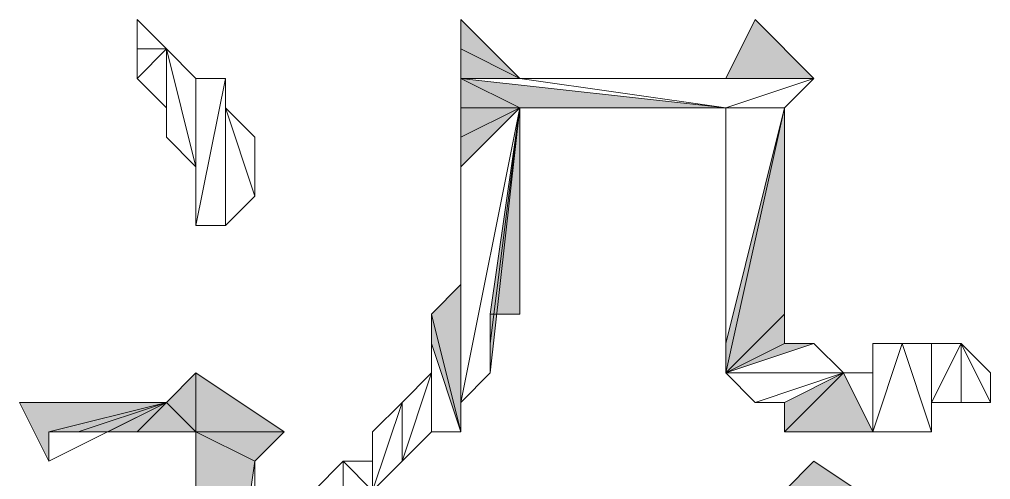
# Model space of a CAD drawing. Header units: inches. Extents: x -244 to 17, y 0 to 370.
# Drawn here: x -16.753 to -14.658, y 53.375 to 54.367 of the extents above; entities that cross this region are included whole.
import ezdxf

# ---------------------------------------------------------------- set-up
doc = ezdxf.new("R2010")
doc.units = ezdxf.units.IN
doc.header["$MEASUREMENT"] = 0
doc.layers.add('图层 1', color=7, linetype='Continuous')

# ---------------------------------------------------------------- blocks, each defined once
blk = doc.blocks.new('block 2')
at = {"layer": '图层 1', "true_color": 0xffffff}
h = blk.add_hatch(color=7, dxfattribs=at)
h.dxf.hatch_style = 2
h.paths.add_polyline_path([(73.66, 37.0841), (73.533, 37.338), (73.66, 37.4014)])
h.paths.add_polyline_path([(73.5966, 37.338), (73.66, 37.0841), (73.533, 37.338)])
h = blk.add_hatch(color=7, dxfattribs=at)
h.dxf.hatch_style = 2
h.paths.add_polyline_path([(73.66, 37.0841), (73.5966, 37.2746), (73.5966, 37.338)])
h.paths.add_polyline_path([(73.5966, 37.2112), (73.66, 37.0841), (73.5966, 37.2746)])
h = blk.add_hatch(color=7, dxfattribs=at)
h.dxf.hatch_style = 2
h.paths.add_polyline_path([(73.5966, 37.0207), (73.7235, 37.0207), (73.5966, 36.8302)])
h.paths.add_polyline_path([(73.66, 37.0841), (73.5966, 37.0207), (73.7235, 37.0207)])
h.paths.add_polyline_path([(73.5966, 37.1475), (73.66, 37.0841), (73.5966, 37.0207)])
h.paths.add_polyline_path([(73.5966, 37.2112), (73.5966, 37.1475), (73.66, 37.0841)])
h = blk.add_hatch(color=7, dxfattribs=at)
h.dxf.hatch_style = 2
h.paths.add_polyline_path([(73.5966, 37.0207), (73.533, 36.8936), (73.5966, 36.8302)])
h.paths.add_polyline_path([(72.644, 37.0207), (73.5966, 37.0207), (73.533, 36.8936)])
h = blk.add_hatch(color=7, dxfattribs=at)
h.dxf.hatch_style = 2
h.paths.add_polyline_path([(73.5966, 36.4491), (73.8505, 36.5125), (73.7871, 36.5125)])
h.paths.add_polyline_path([(73.9141, 36.4491), (73.5966, 36.4491), (73.8505, 36.5125)])
h = blk.add_hatch(color=7, dxfattribs=at)
h.dxf.hatch_style = 2
h.paths.add_polyline_path([(73.4695, 35.7505), (73.4061, 36.3854), (73.4061, 36.4491)])
h.paths.add_polyline_path([(73.4061, 35.4966), (73.4695, 35.7505), (73.4061, 36.3854)])
h.paths.add_polyline_path([(73.533, 35.6871), (73.4061, 35.4966), (73.4695, 35.7505)])
h = blk.add_hatch(color=7, dxfattribs=at)
h.dxf.hatch_style = 2
h.paths.add_polyline_path([(74.2951, 36.322), (74.2315, 36.4491), (74.2951, 36.4491)])
h.paths.add_polyline_path([(74.1681, 36.4491), (74.2951, 36.322), (74.2315, 36.4491)])
h = blk.add_hatch(color=7, dxfattribs=at)
h.dxf.hatch_style = 2
h.paths.add_polyline_path([(74.2951, 36.322), (74.3585, 36.4491), (74.2951, 35.8776)])
h.paths.add_polyline_path([(74.2951, 36.4491), (74.2951, 36.322), (74.3585, 36.4491)])
h = blk.add_hatch(color=7, dxfattribs=at)
h.dxf.hatch_style = 2
h.paths.add_polyline_path([(74.3585, 36.322), (74.422, 36.4491), (74.4856, 36.4491)])
h.paths.add_polyline_path([(74.3585, 36.4491), (74.3585, 36.322), (74.422, 36.4491)])
h = blk.add_hatch(color=7, dxfattribs=at)
h.dxf.hatch_style = 2
h.paths.add_polyline_path([(74.2951, 36.322), (73.7871, 36.3854), (73.7235, 36.3854)])
h.paths.add_polyline_path([(73.8505, 36.3854), (74.2951, 36.322), (73.7871, 36.3854)])
h = blk.add_hatch(color=7, dxfattribs=at)
h.dxf.hatch_style = 2
h.paths.add_polyline_path([(74.2951, 36.322), (73.8505, 36.322), (73.8505, 36.3854)])
h = blk.add_hatch(color=7, dxfattribs=at)
h.dxf.hatch_style = 2
h.paths.add_polyline_path([(73.7235, 35.8776), (73.7871, 35.7505), (73.7871, 35.6871)])
h.paths.add_polyline_path([(73.8505, 35.7505), (73.7235, 35.8776), (73.7871, 35.7505)])
h.paths.add_polyline_path([(74.2951, 35.7505), (73.8505, 35.7505), (73.7235, 35.8776)])
h = blk.add_hatch(color=7, dxfattribs=at)
h.dxf.hatch_style = 2
h.paths.add_polyline_path([(73.7871, 35.8776), (73.7235, 35.8776), (74.2951, 35.7505)])
h = blk.add_hatch(color=7, dxfattribs=at)
h.dxf.hatch_style = 2
h.paths.add_polyline_path([(74.4856, 35.8139), (74.3585, 35.6871), (74.3585, 35.8776)])
h = blk.add_hatch(color=7, dxfattribs=at)
h.dxf.hatch_style = 2
h.paths.add_polyline_path([(73.5966, 35.7505), (73.7235, 35.6237), (73.5966, 35.56)])
h.paths.add_polyline_path([(73.66, 35.7505), (73.5966, 35.7505), (73.7235, 35.6237)])
at = {"layer": '图层 1', "lineweight": 0}
for points in [[(73.66, 37.0841), (73.533, 37.338), (73.66, 37.4014), (73.66, 37.0841)], [(73.5966, 37.338), (73.66, 37.0841), (73.533, 37.338), (73.5966, 37.338)], [(73.66, 37.0841), (73.5966, 37.2746), (73.5966, 37.338), (73.66, 37.0841)], [(73.5966, 37.2112), (73.66, 37.0841), (73.5966, 37.2746), (73.5966, 37.2112)], [(73.5966, 37.2112), (73.5966, 37.1475), (73.66, 37.0841), (73.5966, 37.2112)], [(73.5966, 37.1475), (73.66, 37.0841), (73.5966, 37.0207), (73.5966, 37.1475)], [(74.2951, 37.0841), (74.422, 37.0841), (74.3585, 37.1475), (74.2951, 37.0841)], [(74.422, 37.0841), (74.3585, 37.1475), (74.422, 37.1475), (74.422, 37.0841)], [(74.4856, 37.1475), (74.422, 37.1475), (74.422, 37.0841), (74.4856, 37.1475)], [(74.4856, 37.1475), (74.4856, 37.1475)], [(73.66, 37.0841), (73.5966, 37.0207), (73.7235, 37.0207), (73.66, 37.0841)], [(74.1681, 37.0207), (74.422, 37.0841), (74.2315, 37.0841), (74.1681, 37.0207)], [(74.3585, 37.0207), (74.1681, 37.0207), (74.422, 37.0841), (74.3585, 37.0207)], [(74.2315, 37.0841), (74.422, 37.0841), (74.2951, 37.0841), (74.2315, 37.0841)], [(72.644, 36.8936), (73.533, 36.8936), (72.644, 37.0207), (72.644, 36.8936)], [(72.644, 37.0207), (73.5966, 37.0207), (73.533, 36.8936), (72.644, 37.0207)], [(73.5966, 37.0207), (73.533, 36.8936), (73.5966, 36.8302), (73.5966, 37.0207)], [(73.5966, 37.0207), (73.7235, 37.0207), (73.5966, 36.8302), (73.5966, 37.0207)], [(74.041, 37.0207), (74.3585, 36.9569), (74.041, 36.9569), (74.041, 37.0207)], [(74.3585, 37.0207), (74.041, 37.0207), (74.3585, 36.9569), (74.3585, 37.0207)], [(74.1046, 37.0207), (74.041, 37.0207), (74.3585, 37.0207), (74.1046, 37.0207)], [(74.1046, 37.0207), (74.3585, 37.0207), (74.1681, 37.0207), (74.1046, 37.0207)], [(74.041, 36.9569), (74.2951, 36.9569), (74.1046, 36.8936), (74.041, 36.9569)], [(74.3585, 36.9569), (74.041, 36.9569), (74.2951, 36.9569), (74.3585, 36.9569)], [(74.2951, 36.9569), (74.1046, 36.8936), (74.2315, 36.8936), (74.2951, 36.9569)], [(74.1046, 36.8936), (74.2315, 36.8936), (74.1681, 36.8936), (74.1046, 36.8936)], [(73.4695, 36.7664), (73.4061, 36.703), (73.533, 36.703), (73.4695, 36.7664)], [(73.4061, 36.703), (73.533, 36.703), (73.4695, 36.6396), (73.4061, 36.703)], [(73.533, 36.703), (73.533, 36.6396), (73.4695, 36.6396), (73.533, 36.703)], [(73.4695, 36.6396), (73.66, 36.5759), (73.533, 36.5759), (73.4695, 36.6396)], [(73.5966, 36.6396), (73.4695, 36.6396), (73.66, 36.5759), (73.5966, 36.6396)], [(73.533, 36.6396), (73.5966, 36.6396), (73.4695, 36.6396), (73.533, 36.6396)], [(73.533, 36.5759), (73.7235, 36.5125), (73.5966, 36.5125), (73.533, 36.5759)], [(73.66, 36.5759), (73.533, 36.5759), (73.7235, 36.5125), (73.66, 36.5759)], [(73.5966, 36.4491), (73.8505, 36.5125), (73.7871, 36.5125), (73.5966, 36.4491)], [(73.9141, 36.4491), (73.5966, 36.4491), (73.8505, 36.5125), (73.9141, 36.4491)], [(73.5966, 36.5125), (73.7871, 36.5125), (73.5966, 36.4491), (73.5966, 36.5125)], [(73.7235, 36.5125), (73.5966, 36.5125), (73.7871, 36.5125), (73.7235, 36.5125)], [(73.66, 36.4491), (73.9141, 36.4491), (73.5966, 36.4491), (73.66, 36.4491)], [(73.66, 36.4491), (73.7235, 36.3854), (74.2951, 36.322), (73.66, 36.4491)], [(74.1681, 36.4491), (73.66, 36.4491), (74.2951, 36.322), (74.1681, 36.4491)], [(74.1046, 36.4491), (74.1681, 36.4491), (73.66, 36.4491), (74.1046, 36.4491)], [(73.66, 36.4491), (74.041, 36.4491), (73.9776, 36.4491), (73.66, 36.4491)], [(74.1046, 36.4491), (73.66, 36.4491), (74.041, 36.4491), (74.1046, 36.4491)], [(73.9776, 36.4491), (73.66, 36.4491), (73.9141, 36.4491), (73.9776, 36.4491)], [(74.1681, 36.4491), (74.2951, 36.322), (74.2315, 36.4491), (74.1681, 36.4491)], [(74.2951, 36.322), (74.2315, 36.4491), (74.2951, 36.4491), (74.2951, 36.322)], [(74.2951, 36.322), (74.3585, 36.4491), (74.2951, 35.8776), (74.2951, 36.322)], [(74.2951, 36.4491), (74.2951, 36.322), (74.3585, 36.4491), (74.2951, 36.4491)], [(74.2951, 35.8776), (74.3585, 36.322), (74.3585, 36.4491), (74.2951, 35.8776)], [(74.3585, 36.322), (74.422, 36.4491), (74.4856, 36.4491), (74.3585, 36.322)], [(74.3585, 36.4491), (74.3585, 36.322), (74.422, 36.4491), (74.3585, 36.4491)], [(74.2951, 36.322), (73.7871, 36.3854), (73.7235, 36.3854), (74.2951, 36.322)], [(73.8505, 36.3854), (74.2951, 36.322), (73.7871, 36.3854), (73.8505, 36.3854)], [(74.2951, 36.322), (73.8505, 36.322), (73.8505, 36.3854), (74.2951, 36.322)], [(73.9141, 36.322), (74.2951, 36.322), (73.8505, 36.322), (73.9141, 36.322)], [(74.2951, 36.322), (73.9776, 36.322), (73.9141, 36.322), (74.2951, 36.322)], [(74.041, 36.322), (74.2951, 36.322), (73.9776, 36.322), (74.041, 36.322)], [(74.041, 36.322), (74.1046, 36.322), (74.2951, 36.322), (74.041, 36.322)], [(74.1046, 36.322), (74.1681, 36.322), (74.2951, 36.322), (74.1046, 36.322)], [(74.1681, 36.322), (74.2951, 36.322), (74.2315, 36.322), (74.1681, 36.322)], [(74.3585, 35.6871), (74.2951, 35.8776), (74.3585, 36.322), (74.3585, 35.6871)], [(74.3585, 35.6871), (74.3585, 35.8776), (74.3585, 36.322), (74.3585, 35.6871)], [(73.66, 35.8139), (73.7235, 35.6237), (73.7235, 35.8776), (73.66, 35.8139)], [(73.7235, 35.8776), (73.7871, 35.7505), (73.7871, 35.6871), (73.7235, 35.8776)], [(73.8505, 35.7505), (73.7235, 35.8776), (73.7871, 35.7505), (73.8505, 35.7505)], [(74.2951, 35.7505), (73.8505, 35.7505), (73.7235, 35.8776), (74.2951, 35.7505)], [(73.7871, 35.6871), (73.7235, 35.8776), (73.7235, 35.6237), (73.7871, 35.6871)], [(73.7871, 35.8776), (73.7235, 35.8776), (74.2951, 35.7505), (73.7871, 35.8776)], [(74.2951, 35.8776), (73.7871, 35.8776), (74.2951, 35.7505), (74.2951, 35.8776)], [(74.2951, 35.7505), (74.3585, 35.6871), (74.2951, 35.8776), (74.2951, 35.7505)], [(74.4856, 35.8139), (74.3585, 35.6871), (74.3585, 35.8776), (74.4856, 35.8139)], [(73.66, 35.7505), (73.7235, 35.6237), (73.66, 35.8139), (73.66, 35.7505)], [(73.533, 35.6871), (73.4061, 35.4966), (73.4695, 35.7505), (73.533, 35.6871)], [(73.5966, 35.7505), (73.7235, 35.6237), (73.5966, 35.56), (73.5966, 35.7505)], [(73.66, 35.7505), (73.5966, 35.7505), (73.7235, 35.6237), (73.66, 35.7505)], [(73.7235, 35.6237), (73.7235, 35.56), (73.5966, 35.56), (73.7235, 35.6237)], [(73.5966, 35.56), (73.7871, 35.4966), (73.5966, 35.4332), (73.5966, 35.56)], [(73.7871, 35.56), (73.5966, 35.56), (73.7871, 35.4966), (73.7871, 35.56)], [(73.7235, 35.56), (73.5966, 35.56), (73.7871, 35.56), (73.7235, 35.56)], [(73.7871, 35.4966), (73.5966, 35.4332), (73.7871, 35.4332), (73.7871, 35.4966)], [(73.5966, 35.4332), (73.7871, 35.4332), (73.66, 35.4332), (73.5966, 35.4332)], [(73.66, 35.4332), (73.7871, 35.3694), (73.66, 35.3694), (73.66, 35.4332)], [(73.7871, 35.4332), (73.66, 35.4332), (73.7871, 35.3694), (73.7871, 35.4332)], [(73.66, 35.3061), (73.7235, 35.3061), (73.7871, 35.3694), (73.66, 35.3061)], [(73.66, 35.3694), (73.7871, 35.3694), (73.66, 35.3061), (73.66, 35.3694)], [(73.66, 35.3061), (73.66, 35.3061)]]:
    blk.add_lwpolyline(points, dxfattribs=at)
at = {"layer": '图层 1', "color": 7, "lineweight": 20, "true_color": 0xffffff}
for points in [[(73.66, 37.0841), (73.533, 37.338), (73.66, 37.4014), (73.66, 37.0841)], [(73.5966, 37.338), (73.66, 37.0841), (73.533, 37.338), (73.5966, 37.338)], [(73.66, 37.0841), (73.5966, 37.2746), (73.5966, 37.338), (73.66, 37.0841)], [(73.5966, 37.2112), (73.66, 37.0841), (73.5966, 37.2746), (73.5966, 37.2112)], [(73.5966, 37.2112), (73.5966, 37.1475), (73.66, 37.0841), (73.5966, 37.2112)], [(73.5966, 37.1475), (73.66, 37.0841), (73.5966, 37.0207), (73.5966, 37.1475)], [(74.2951, 37.0841), (74.422, 37.0841), (74.3585, 37.1475), (74.2951, 37.0841)], [(74.422, 37.0841), (74.3585, 37.1475), (74.422, 37.1475), (74.422, 37.0841)], [(74.4856, 37.1475), (74.422, 37.1475), (74.422, 37.0841), (74.4856, 37.1475)], [(74.4856, 37.1475), (74.4856, 37.1475)], [(73.66, 37.0841), (73.5966, 37.0207), (73.7235, 37.0207), (73.66, 37.0841)], [(74.1681, 37.0207), (74.422, 37.0841), (74.2315, 37.0841), (74.1681, 37.0207)], [(74.3585, 37.0207), (74.1681, 37.0207), (74.422, 37.0841), (74.3585, 37.0207)], [(74.2315, 37.0841), (74.422, 37.0841), (74.2951, 37.0841), (74.2315, 37.0841)], [(72.644, 36.8936), (73.533, 36.8936), (72.644, 37.0207), (72.644, 36.8936)], [(72.644, 37.0207), (73.5966, 37.0207), (73.533, 36.8936), (72.644, 37.0207)], [(73.5966, 37.0207), (73.533, 36.8936), (73.5966, 36.8302), (73.5966, 37.0207)], [(73.5966, 37.0207), (73.7235, 37.0207), (73.5966, 36.8302), (73.5966, 37.0207)], [(74.041, 37.0207), (74.3585, 36.9569), (74.041, 36.9569), (74.041, 37.0207)], [(74.3585, 37.0207), (74.041, 37.0207), (74.3585, 36.9569), (74.3585, 37.0207)], [(74.1046, 37.0207), (74.041, 37.0207), (74.3585, 37.0207), (74.1046, 37.0207)], [(74.1046, 37.0207), (74.3585, 37.0207), (74.1681, 37.0207), (74.1046, 37.0207)], [(74.041, 36.9569), (74.2951, 36.9569), (74.1046, 36.8936), (74.041, 36.9569)], [(74.3585, 36.9569), (74.041, 36.9569), (74.2951, 36.9569), (74.3585, 36.9569)], [(74.2951, 36.9569), (74.1046, 36.8936), (74.2315, 36.8936), (74.2951, 36.9569)], [(74.1046, 36.8936), (74.2315, 36.8936), (74.1681, 36.8936), (74.1046, 36.8936)], [(73.4695, 36.7664), (73.4061, 36.703), (73.533, 36.703), (73.4695, 36.7664)], [(73.4061, 36.703), (73.533, 36.703), (73.4695, 36.6396), (73.4061, 36.703)], [(73.533, 36.703), (73.533, 36.6396), (73.4695, 36.6396), (73.533, 36.703)], [(73.4695, 36.6396), (73.66, 36.5759), (73.533, 36.5759), (73.4695, 36.6396)], [(73.5966, 36.6396), (73.4695, 36.6396), (73.66, 36.5759), (73.5966, 36.6396)], [(73.533, 36.6396), (73.5966, 36.6396), (73.4695, 36.6396), (73.533, 36.6396)], [(73.533, 36.5759), (73.7235, 36.5125), (73.5966, 36.5125), (73.533, 36.5759)], [(73.66, 36.5759), (73.533, 36.5759), (73.7235, 36.5125), (73.66, 36.5759)], [(73.5966, 36.4491), (73.8505, 36.5125), (73.7871, 36.5125), (73.5966, 36.4491)], [(73.9141, 36.4491), (73.5966, 36.4491), (73.8505, 36.5125), (73.9141, 36.4491)], [(73.5966, 36.5125), (73.7871, 36.5125), (73.5966, 36.4491), (73.5966, 36.5125)], [(73.7235, 36.5125), (73.5966, 36.5125), (73.7871, 36.5125), (73.7235, 36.5125)], [(73.66, 36.4491), (73.9141, 36.4491), (73.5966, 36.4491), (73.66, 36.4491)], [(73.66, 36.4491), (73.7235, 36.3854), (74.2951, 36.322), (73.66, 36.4491)], [(74.1681, 36.4491), (73.66, 36.4491), (74.2951, 36.322), (74.1681, 36.4491)], [(74.1046, 36.4491), (74.1681, 36.4491), (73.66, 36.4491), (74.1046, 36.4491)], [(73.66, 36.4491), (74.041, 36.4491), (73.9776, 36.4491), (73.66, 36.4491)], [(74.1046, 36.4491), (73.66, 36.4491), (74.041, 36.4491), (74.1046, 36.4491)], [(73.9776, 36.4491), (73.66, 36.4491), (73.9141, 36.4491), (73.9776, 36.4491)], [(74.1681, 36.4491), (74.2951, 36.322), (74.2315, 36.4491), (74.1681, 36.4491)], [(74.2951, 36.322), (74.2315, 36.4491), (74.2951, 36.4491), (74.2951, 36.322)], [(74.2951, 36.322), (74.3585, 36.4491), (74.2951, 35.8776), (74.2951, 36.322)], [(74.2951, 36.4491), (74.2951, 36.322), (74.3585, 36.4491), (74.2951, 36.4491)], [(74.2951, 35.8776), (74.3585, 36.322), (74.3585, 36.4491), (74.2951, 35.8776)], [(74.3585, 36.322), (74.422, 36.4491), (74.4856, 36.4491), (74.3585, 36.322)], [(74.3585, 36.4491), (74.3585, 36.322), (74.422, 36.4491), (74.3585, 36.4491)], [(74.2951, 36.322), (73.7871, 36.3854), (73.7235, 36.3854), (74.2951, 36.322)], [(73.8505, 36.3854), (74.2951, 36.322), (73.7871, 36.3854), (73.8505, 36.3854)], [(74.2951, 36.322), (73.8505, 36.322), (73.8505, 36.3854), (74.2951, 36.322)], [(73.9141, 36.322), (74.2951, 36.322), (73.8505, 36.322), (73.9141, 36.322)], [(74.2951, 36.322), (73.9776, 36.322), (73.9141, 36.322), (74.2951, 36.322)], [(74.041, 36.322), (74.2951, 36.322), (73.9776, 36.322), (74.041, 36.322)], [(74.041, 36.322), (74.1046, 36.322), (74.2951, 36.322), (74.041, 36.322)], [(74.1046, 36.322), (74.1681, 36.322), (74.2951, 36.322), (74.1046, 36.322)], [(74.1681, 36.322), (74.2951, 36.322), (74.2315, 36.322), (74.1681, 36.322)], [(74.3585, 35.6871), (74.2951, 35.8776), (74.3585, 36.322), (74.3585, 35.6871)], [(74.3585, 35.6871), (74.3585, 35.8776), (74.3585, 36.322), (74.3585, 35.6871)], [(73.66, 35.8139), (73.7235, 35.6237), (73.7235, 35.8776), (73.66, 35.8139)], [(73.7235, 35.8776), (73.7871, 35.7505), (73.7871, 35.6871), (73.7235, 35.8776)], [(73.8505, 35.7505), (73.7235, 35.8776), (73.7871, 35.7505), (73.8505, 35.7505)], [(74.2951, 35.7505), (73.8505, 35.7505), (73.7235, 35.8776), (74.2951, 35.7505)], [(73.7871, 35.6871), (73.7235, 35.8776), (73.7235, 35.6237), (73.7871, 35.6871)], [(73.7871, 35.8776), (73.7235, 35.8776), (74.2951, 35.7505), (73.7871, 35.8776)], [(74.2951, 35.8776), (73.7871, 35.8776), (74.2951, 35.7505), (74.2951, 35.8776)], [(74.2951, 35.7505), (74.3585, 35.6871), (74.2951, 35.8776), (74.2951, 35.7505)], [(74.4856, 35.8139), (74.3585, 35.6871), (74.3585, 35.8776), (74.4856, 35.8139)], [(73.66, 35.7505), (73.7235, 35.6237), (73.66, 35.8139), (73.66, 35.7505)], [(73.533, 35.6871), (73.4061, 35.4966), (73.4695, 35.7505), (73.533, 35.6871)], [(73.5966, 35.7505), (73.7235, 35.6237), (73.5966, 35.56), (73.5966, 35.7505)], [(73.66, 35.7505), (73.5966, 35.7505), (73.7235, 35.6237), (73.66, 35.7505)], [(73.7235, 35.6237), (73.7235, 35.56), (73.5966, 35.56), (73.7235, 35.6237)], [(73.5966, 35.56), (73.7871, 35.4966), (73.5966, 35.4332), (73.5966, 35.56)], [(73.7871, 35.56), (73.5966, 35.56), (73.7871, 35.4966), (73.7871, 35.56)], [(73.7235, 35.56), (73.5966, 35.56), (73.7871, 35.56), (73.7235, 35.56)], [(73.7871, 35.4966), (73.5966, 35.4332), (73.7871, 35.4332), (73.7871, 35.4966)], [(73.5966, 35.4332), (73.7871, 35.4332), (73.66, 35.4332), (73.5966, 35.4332)], [(73.66, 35.4332), (73.7871, 35.3694), (73.66, 35.3694), (73.66, 35.4332)], [(73.7871, 35.4332), (73.66, 35.4332), (73.7871, 35.3694), (73.7871, 35.4332)], [(73.66, 35.3061), (73.7235, 35.3061), (73.7871, 35.3694), (73.66, 35.3061)], [(73.66, 35.3694), (73.7871, 35.3694), (73.66, 35.3061), (73.66, 35.3694)], [(73.66, 35.3061), (73.66, 35.3061)]]:
    blk.add_lwpolyline(points, dxfattribs=at)
at = {"layer": '图层 1', "lineweight": 0}
for points, knots in [([(74.4856, 37.1475), (74.4856, 37.1475), (74.4856, 37.1475), (74.4856, 37.1475), (74.4856, 37.1475), (74.422, 37.1475), (74.422, 37.1475), (74.422, 37.1475), (74.4856, 37.1475), (74.4856, 37.1475)], [0, 0, 0, 0, 1, 1, 1, 2, 2, 2, 3, 3, 3, 3]), ([(74.422, 37.0841), (74.422, 37.0841), (74.2315, 37.0841), (74.2315, 37.0841), (74.2315, 37.0841), (74.422, 37.0841), (74.422, 37.0841)], [0, 0, 0, 0, 1, 1, 1, 2, 2, 2, 2]), ([(74.422, 37.0841), (74.422, 37.0841), (74.2951, 37.0841), (74.2951, 37.0841), (74.2951, 37.0841), (74.422, 37.0841), (74.422, 37.0841)], [0, 0, 0, 0, 1, 1, 1, 2, 2, 2, 2]), ([(73.533, 36.8936), (73.533, 36.8936), (72.644, 37.0207), (72.644, 37.0207), (72.644, 37.0207), (73.533, 36.8936), (73.533, 36.8936)], [0, 0, 0, 0, 1, 1, 1, 2, 2, 2, 2]), ([(74.041, 37.0207), (74.041, 37.0207), (74.3585, 37.0207), (74.3585, 37.0207), (74.3585, 37.0207), (74.041, 37.0207), (74.041, 37.0207)], [0, 0, 0, 0, 1, 1, 1, 2, 2, 2, 2]), ([(74.2951, 36.9569), (74.2951, 36.9569), (74.041, 36.9569), (74.041, 36.9569), (74.041, 36.9569), (74.2951, 36.9569), (74.2951, 36.9569)], [0, 0, 0, 0, 1, 1, 1, 2, 2, 2, 2]), ([(74.041, 36.9569), (74.041, 36.9569), (74.2951, 36.9569), (74.2951, 36.9569), (74.2951, 36.9569), (74.041, 36.9569), (74.041, 36.9569)], [0, 0, 0, 0, 1, 1, 1, 2, 2, 2, 2]), ([(74.2315, 36.8936), (74.2315, 36.8936), (74.1046, 36.8936), (74.1046, 36.8936), (74.1046, 36.8936), (74.2315, 36.8936), (74.2315, 36.8936)], [0, 0, 0, 0, 1, 1, 1, 2, 2, 2, 2]), ([(74.1046, 36.8936), (74.1046, 36.8936), (74.2315, 36.8936), (74.2315, 36.8936), (74.2315, 36.8936), (74.1046, 36.8936), (74.1046, 36.8936)], [0, 0, 0, 0, 1, 1, 1, 2, 2, 2, 2]), ([(73.533, 36.6396), (73.533, 36.6396), (73.4695, 36.6396), (73.4695, 36.6396), (73.4695, 36.6396), (73.533, 36.6396), (73.533, 36.6396)], [0, 0, 0, 0, 1, 1, 1, 2, 2, 2, 2]), ([(73.533, 36.5759), (73.533, 36.5759), (73.66, 36.5759), (73.66, 36.5759), (73.66, 36.5759), (73.533, 36.5759), (73.533, 36.5759)], [0, 0, 0, 0, 1, 1, 1, 2, 2, 2, 2]), ([(73.66, 36.5759), (73.66, 36.5759), (73.533, 36.5759), (73.533, 36.5759), (73.533, 36.5759), (73.66, 36.5759), (73.66, 36.5759)], [0, 0, 0, 0, 1, 1, 1, 2, 2, 2, 2]), ([(73.7871, 36.5125), (73.7871, 36.5125), (73.5966, 36.4491), (73.5966, 36.4491), (73.5966, 36.4491), (73.7871, 36.5125), (73.7871, 36.5125)], [0, 0, 0, 0, 1, 1, 1, 2, 2, 2, 2]), ([(73.7235, 36.5125), (73.7235, 36.5125), (73.7235, 36.5125), (73.7235, 36.5125), (73.7235, 36.5125), (73.5966, 36.5125), (73.5966, 36.5125), (73.5966, 36.5125), (73.7235, 36.5125), (73.7235, 36.5125)], [0, 0, 0, 0, 1, 1, 1, 2, 2, 2, 3, 3, 3, 3]), ([(74.1681, 36.4491), (74.1681, 36.4491), (74.1681, 36.4491), (74.1681, 36.4491), (74.1681, 36.4491), (73.66, 36.4491), (73.66, 36.4491), (73.66, 36.4491), (74.1681, 36.4491), (74.1681, 36.4491)], [0, 0, 0, 0, 1, 1, 1, 2, 2, 2, 3, 3, 3, 3]), ([(73.9776, 36.4491), (73.9776, 36.4491), (73.66, 36.4491), (73.66, 36.4491), (73.66, 36.4491), (73.9776, 36.4491), (73.9776, 36.4491)], [0, 0, 0, 0, 1, 1, 1, 2, 2, 2, 2]), ([(73.9776, 36.4491), (73.9776, 36.4491), (73.9776, 36.4491), (73.9776, 36.4491), (73.9776, 36.4491), (73.66, 36.4491), (73.66, 36.4491), (73.66, 36.4491), (73.9776, 36.4491), (73.9776, 36.4491)], [0, 0, 0, 0, 1, 1, 1, 2, 2, 2, 3, 3, 3, 3]), ([(74.3585, 36.322), (74.3585, 36.322), (74.3585, 36.4491), (74.3585, 36.4491), (74.3585, 36.4491), (74.3585, 36.322), (74.3585, 36.322)], [0, 0, 0, 0, 1, 1, 1, 2, 2, 2, 2]), ([(73.7235, 36.3854), (73.7235, 36.3854), (74.2951, 36.322), (74.2951, 36.322), (74.2951, 36.322), (73.7235, 36.3854), (73.7235, 36.3854)], [0, 0, 0, 0, 1, 1, 1, 2, 2, 2, 2]), ([(74.1046, 36.322), (74.1046, 36.322), (74.2951, 36.322), (74.2951, 36.322), (74.2951, 36.322), (74.1046, 36.322), (74.1046, 36.322)], [0, 0, 0, 0, 1, 1, 1, 2, 2, 2, 2]), ([(73.7235, 35.6237), (73.7235, 35.6237), (73.7235, 35.8776), (73.7235, 35.8776), (73.7235, 35.8776), (73.7235, 35.6237), (73.7235, 35.6237)], [0, 0, 0, 0, 1, 1, 1, 2, 2, 2, 2]), ([(73.7871, 35.6871), (73.7871, 35.6871), (73.7871, 35.6871), (73.7871, 35.6871), (73.7871, 35.6871), (73.7235, 35.8776), (73.7235, 35.8776), (73.7235, 35.8776), (73.7871, 35.6871), (73.7871, 35.6871)], [0, 0, 0, 0, 1, 1, 1, 2, 2, 2, 3, 3, 3, 3]), ([(73.7871, 35.8776), (73.7871, 35.8776), (74.2951, 35.8776), (74.2951, 35.8776), (74.2951, 35.8776), (73.7871, 35.8776), (73.7871, 35.8776)], [0, 0, 0, 0, 1, 1, 1, 2, 2, 2, 2]), ([(73.7235, 35.6237), (73.7235, 35.6237), (73.66, 35.8139), (73.66, 35.8139), (73.66, 35.8139), (73.7235, 35.6237), (73.7235, 35.6237)], [0, 0, 0, 0, 1, 1, 1, 2, 2, 2, 2]), ([(73.5966, 35.56), (73.5966, 35.56), (73.7871, 35.56), (73.7871, 35.56), (73.7871, 35.56), (73.5966, 35.56), (73.5966, 35.56)], [0, 0, 0, 0, 1, 1, 1, 2, 2, 2, 2]), ([(73.7871, 35.4332), (73.7871, 35.4332), (73.7871, 35.4332), (73.7871, 35.4332), (73.7871, 35.4332), (73.66, 35.4332), (73.66, 35.4332), (73.66, 35.4332), (73.7871, 35.4332), (73.7871, 35.4332)], [0, 0, 0, 0, 1, 1, 1, 2, 2, 2, 3, 3, 3, 3]), ([(73.7871, 35.3694), (73.7871, 35.3694), (73.66, 35.3694), (73.66, 35.3694), (73.66, 35.3694), (73.7871, 35.3694), (73.7871, 35.3694)], [0, 0, 0, 0, 1, 1, 1, 2, 2, 2, 2]), ([(73.66, 35.3061), (73.66, 35.3061), (73.66, 35.3061), (73.66, 35.3061), (73.66, 35.3061), (73.7235, 35.3061), (73.7235, 35.3061), (73.7235, 35.3061), (73.66, 35.3061), (73.66, 35.3061)], [0, 0, 0, 0, 1, 1, 1, 2, 2, 2, 3, 3, 3, 3]), ([(73.7235, 35.3061), (73.7235, 35.3061), (73.66, 35.3061), (73.66, 35.3061), (73.66, 35.3061), (73.7235, 35.3061), (73.7235, 35.3061)], [0, 0, 0, 0, 1, 1, 1, 2, 2, 2, 2]), ([(73.7235, 35.3061), (73.7235, 35.3061), (73.7235, 35.3061), (73.7235, 35.3061), (73.7235, 35.3061), (73.66, 35.3061), (73.66, 35.3061), (73.66, 35.3061), (73.7235, 35.3061), (73.7235, 35.3061)], [0, 0, 0, 0, 1, 1, 1, 2, 2, 2, 3, 3, 3, 3])]:
    blk.add_open_spline(points, degree=3, knots=knots, dxfattribs=at)
at = {"layer": '图层 1', "color": 7, "lineweight": 20, "true_color": 0xffffff}
for points, knots in [([(74.4856, 37.1475), (74.4856, 37.1475), (74.4856, 37.1475), (74.4856, 37.1475), (74.4856, 37.1475), (74.422, 37.1475), (74.422, 37.1475), (74.422, 37.1475), (74.4856, 37.1475), (74.4856, 37.1475)], [0, 0, 0, 0, 1, 1, 1, 2, 2, 2, 3, 3, 3, 3]), ([(74.422, 37.0841), (74.422, 37.0841), (74.2315, 37.0841), (74.2315, 37.0841), (74.2315, 37.0841), (74.422, 37.0841), (74.422, 37.0841)], [0, 0, 0, 0, 1, 1, 1, 2, 2, 2, 2]), ([(74.422, 37.0841), (74.422, 37.0841), (74.2951, 37.0841), (74.2951, 37.0841), (74.2951, 37.0841), (74.422, 37.0841), (74.422, 37.0841)], [0, 0, 0, 0, 1, 1, 1, 2, 2, 2, 2]), ([(73.533, 36.8936), (73.533, 36.8936), (72.644, 37.0207), (72.644, 37.0207), (72.644, 37.0207), (73.533, 36.8936), (73.533, 36.8936)], [0, 0, 0, 0, 1, 1, 1, 2, 2, 2, 2]), ([(74.041, 37.0207), (74.041, 37.0207), (74.3585, 37.0207), (74.3585, 37.0207), (74.3585, 37.0207), (74.041, 37.0207), (74.041, 37.0207)], [0, 0, 0, 0, 1, 1, 1, 2, 2, 2, 2]), ([(74.2951, 36.9569), (74.2951, 36.9569), (74.041, 36.9569), (74.041, 36.9569), (74.041, 36.9569), (74.2951, 36.9569), (74.2951, 36.9569)], [0, 0, 0, 0, 1, 1, 1, 2, 2, 2, 2]), ([(74.041, 36.9569), (74.041, 36.9569), (74.2951, 36.9569), (74.2951, 36.9569), (74.2951, 36.9569), (74.041, 36.9569), (74.041, 36.9569)], [0, 0, 0, 0, 1, 1, 1, 2, 2, 2, 2]), ([(74.2315, 36.8936), (74.2315, 36.8936), (74.1046, 36.8936), (74.1046, 36.8936), (74.1046, 36.8936), (74.2315, 36.8936), (74.2315, 36.8936)], [0, 0, 0, 0, 1, 1, 1, 2, 2, 2, 2]), ([(74.1046, 36.8936), (74.1046, 36.8936), (74.2315, 36.8936), (74.2315, 36.8936), (74.2315, 36.8936), (74.1046, 36.8936), (74.1046, 36.8936)], [0, 0, 0, 0, 1, 1, 1, 2, 2, 2, 2]), ([(73.533, 36.6396), (73.533, 36.6396), (73.4695, 36.6396), (73.4695, 36.6396), (73.4695, 36.6396), (73.533, 36.6396), (73.533, 36.6396)], [0, 0, 0, 0, 1, 1, 1, 2, 2, 2, 2]), ([(73.533, 36.5759), (73.533, 36.5759), (73.66, 36.5759), (73.66, 36.5759), (73.66, 36.5759), (73.533, 36.5759), (73.533, 36.5759)], [0, 0, 0, 0, 1, 1, 1, 2, 2, 2, 2]), ([(73.66, 36.5759), (73.66, 36.5759), (73.533, 36.5759), (73.533, 36.5759), (73.533, 36.5759), (73.66, 36.5759), (73.66, 36.5759)], [0, 0, 0, 0, 1, 1, 1, 2, 2, 2, 2]), ([(73.7871, 36.5125), (73.7871, 36.5125), (73.5966, 36.4491), (73.5966, 36.4491), (73.5966, 36.4491), (73.7871, 36.5125), (73.7871, 36.5125)], [0, 0, 0, 0, 1, 1, 1, 2, 2, 2, 2]), ([(73.7235, 36.5125), (73.7235, 36.5125), (73.7235, 36.5125), (73.7235, 36.5125), (73.7235, 36.5125), (73.5966, 36.5125), (73.5966, 36.5125), (73.5966, 36.5125), (73.7235, 36.5125), (73.7235, 36.5125)], [0, 0, 0, 0, 1, 1, 1, 2, 2, 2, 3, 3, 3, 3]), ([(74.1681, 36.4491), (74.1681, 36.4491), (74.1681, 36.4491), (74.1681, 36.4491), (74.1681, 36.4491), (73.66, 36.4491), (73.66, 36.4491), (73.66, 36.4491), (74.1681, 36.4491), (74.1681, 36.4491)], [0, 0, 0, 0, 1, 1, 1, 2, 2, 2, 3, 3, 3, 3]), ([(73.9776, 36.4491), (73.9776, 36.4491), (73.66, 36.4491), (73.66, 36.4491), (73.66, 36.4491), (73.9776, 36.4491), (73.9776, 36.4491)], [0, 0, 0, 0, 1, 1, 1, 2, 2, 2, 2]), ([(73.9776, 36.4491), (73.9776, 36.4491), (73.9776, 36.4491), (73.9776, 36.4491), (73.9776, 36.4491), (73.66, 36.4491), (73.66, 36.4491), (73.66, 36.4491), (73.9776, 36.4491), (73.9776, 36.4491)], [0, 0, 0, 0, 1, 1, 1, 2, 2, 2, 3, 3, 3, 3]), ([(74.3585, 36.322), (74.3585, 36.322), (74.3585, 36.4491), (74.3585, 36.4491), (74.3585, 36.4491), (74.3585, 36.322), (74.3585, 36.322)], [0, 0, 0, 0, 1, 1, 1, 2, 2, 2, 2]), ([(73.7235, 36.3854), (73.7235, 36.3854), (74.2951, 36.322), (74.2951, 36.322), (74.2951, 36.322), (73.7235, 36.3854), (73.7235, 36.3854)], [0, 0, 0, 0, 1, 1, 1, 2, 2, 2, 2]), ([(74.1046, 36.322), (74.1046, 36.322), (74.2951, 36.322), (74.2951, 36.322), (74.2951, 36.322), (74.1046, 36.322), (74.1046, 36.322)], [0, 0, 0, 0, 1, 1, 1, 2, 2, 2, 2]), ([(73.7235, 35.6237), (73.7235, 35.6237), (73.7235, 35.8776), (73.7235, 35.8776), (73.7235, 35.8776), (73.7235, 35.6237), (73.7235, 35.6237)], [0, 0, 0, 0, 1, 1, 1, 2, 2, 2, 2]), ([(73.7871, 35.6871), (73.7871, 35.6871), (73.7871, 35.6871), (73.7871, 35.6871), (73.7871, 35.6871), (73.7235, 35.8776), (73.7235, 35.8776), (73.7235, 35.8776), (73.7871, 35.6871), (73.7871, 35.6871)], [0, 0, 0, 0, 1, 1, 1, 2, 2, 2, 3, 3, 3, 3]), ([(73.7871, 35.8776), (73.7871, 35.8776), (74.2951, 35.8776), (74.2951, 35.8776), (74.2951, 35.8776), (73.7871, 35.8776), (73.7871, 35.8776)], [0, 0, 0, 0, 1, 1, 1, 2, 2, 2, 2]), ([(73.7235, 35.6237), (73.7235, 35.6237), (73.66, 35.8139), (73.66, 35.8139), (73.66, 35.8139), (73.7235, 35.6237), (73.7235, 35.6237)], [0, 0, 0, 0, 1, 1, 1, 2, 2, 2, 2]), ([(73.5966, 35.56), (73.5966, 35.56), (73.7871, 35.56), (73.7871, 35.56), (73.7871, 35.56), (73.5966, 35.56), (73.5966, 35.56)], [0, 0, 0, 0, 1, 1, 1, 2, 2, 2, 2]), ([(73.7871, 35.4332), (73.7871, 35.4332), (73.7871, 35.4332), (73.7871, 35.4332), (73.7871, 35.4332), (73.66, 35.4332), (73.66, 35.4332), (73.66, 35.4332), (73.7871, 35.4332), (73.7871, 35.4332)], [0, 0, 0, 0, 1, 1, 1, 2, 2, 2, 3, 3, 3, 3]), ([(73.7871, 35.3694), (73.7871, 35.3694), (73.66, 35.3694), (73.66, 35.3694), (73.66, 35.3694), (73.7871, 35.3694), (73.7871, 35.3694)], [0, 0, 0, 0, 1, 1, 1, 2, 2, 2, 2]), ([(73.66, 35.3061), (73.66, 35.3061), (73.66, 35.3061), (73.66, 35.3061), (73.66, 35.3061), (73.7235, 35.3061), (73.7235, 35.3061), (73.7235, 35.3061), (73.66, 35.3061), (73.66, 35.3061)], [0, 0, 0, 0, 1, 1, 1, 2, 2, 2, 3, 3, 3, 3]), ([(73.7235, 35.3061), (73.7235, 35.3061), (73.66, 35.3061), (73.66, 35.3061), (73.66, 35.3061), (73.7235, 35.3061), (73.7235, 35.3061)], [0, 0, 0, 0, 1, 1, 1, 2, 2, 2, 2]), ([(73.7235, 35.3061), (73.7235, 35.3061), (73.7235, 35.3061), (73.7235, 35.3061), (73.7235, 35.3061), (73.66, 35.3061), (73.66, 35.3061), (73.66, 35.3061), (73.7235, 35.3061), (73.7235, 35.3061)], [0, 0, 0, 0, 1, 1, 1, 2, 2, 2, 3, 3, 3, 3])]:
    blk.add_open_spline(points, degree=3, knots=knots, dxfattribs=at)

msp = doc.modelspace()

# ---------------------------------------------------------------- block references
at = {"layer": '图层 1', "rotation": 90}
msp.add_blockref('block 2', (20.6482, -20.1187), dxfattribs=at)

doc.saveas('drawing.dxf')
